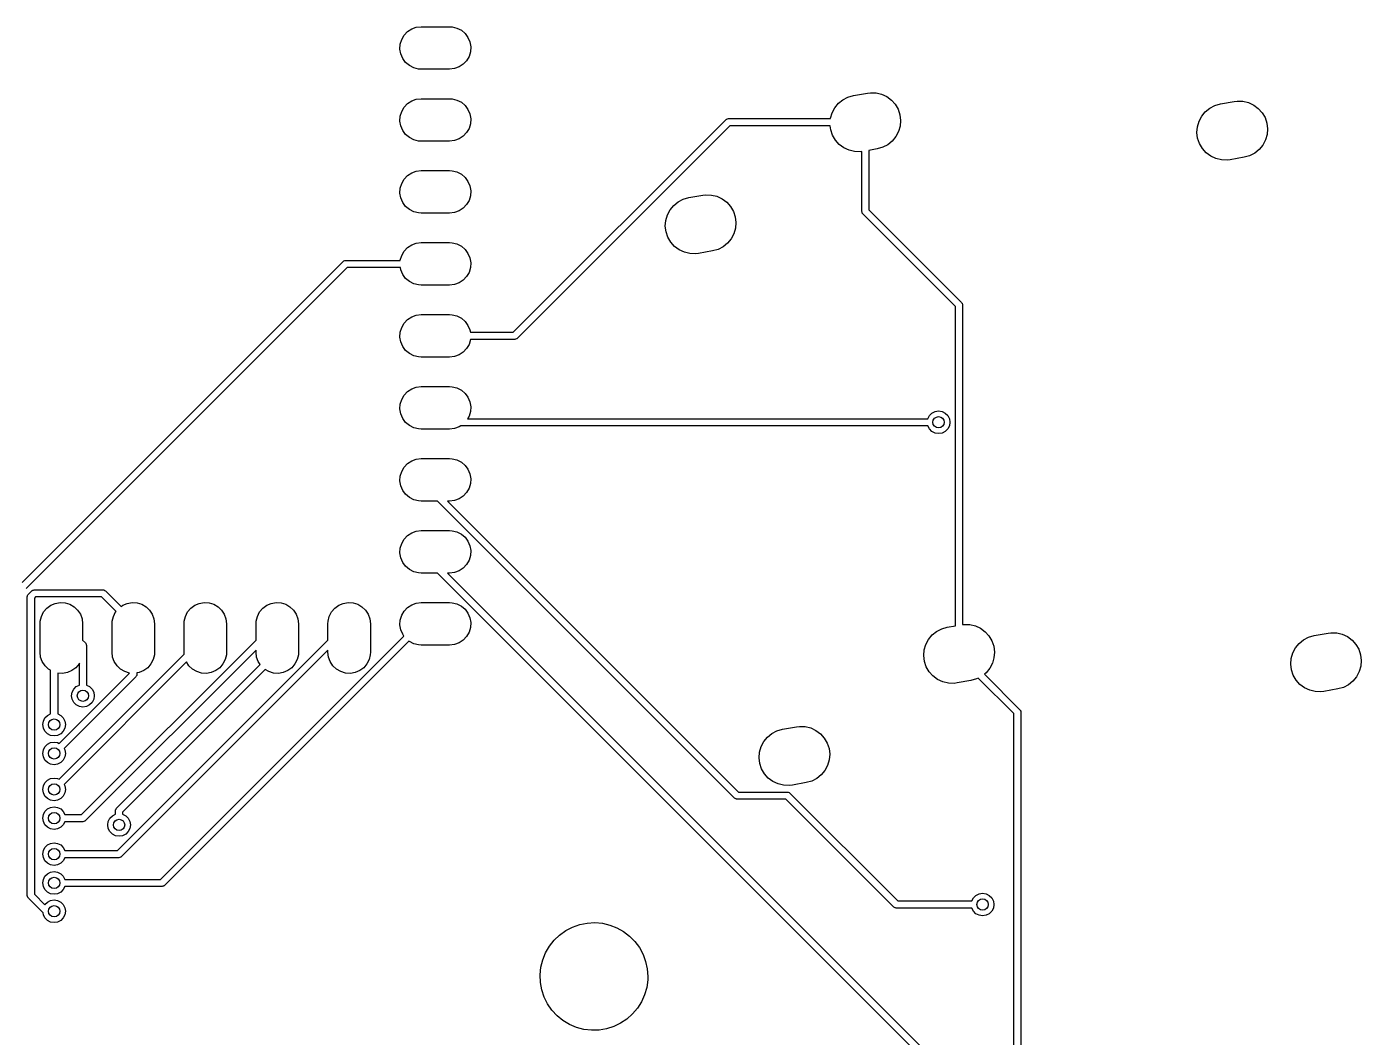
# Model space of a CAD drawing. Extents: x -67 to 321, y -170 to -25.
# Drawn here: x 160.83 to 207.93, y -89.52 to -53.86 of the extents above; entities that cross this region are included whole.
import ezdxf

# ---------------------------------------------------------------- set-up
doc = ezdxf.new("R2010")
doc.units = 0
doc.layers.add('BLACK', color=7, linetype='CONTINUOUS')

msp = doc.modelspace()

# ---------------------------------------------------------------- linework, layer by layer
at = {"layer": 'BLACK', "linetype": 'CONTINUOUS'}
for p, q in [((174.064, -54.3109), (174.151, -54.1607)), ((174.151, -54.1607), (174.271, -54.0346)), ((174.271, -54.0346), (174.416, -53.9394)), ((174.416, -53.9394), (174.579, -53.8801)), ((174.579, -53.8801), (174.752, -53.86)), ((174.752, -53.86), (175.752, -53.86)), ((175.752, -53.86), (175.845, -53.8658)), ((175.845, -53.8658), (176.013, -53.907)), ((176.013, -53.907), (176.168, -53.986)), ((176.168, -53.986), (176.301, -54.0985)), ((176.301, -54.0985), (176.403, -54.2384)), ((174.003, -54.6506), (174.014, -54.4772)), ((174.014, -54.4772), (174.064, -54.3109)), ((176.403, -54.2384), (176.471, -54.3982)), ((176.471, -54.3982), (176.501, -54.5694)), ((176.501, -54.5694), (176.49, -54.7428)), ((174.033, -54.8218), (174.003, -54.6506)), ((174.101, -54.9816), (174.033, -54.8218)), ((174.203, -55.1215), (174.101, -54.9816)), ((176.353, -55.0593), (176.233, -55.1854)), ((176.44, -54.9091), (176.353, -55.0593)), ((176.49, -54.7428), (176.44, -54.9091)), ((174.336, -55.234), (174.203, -55.1215)), ((174.491, -55.313), (174.336, -55.234)), ((174.659, -55.3542), (174.491, -55.313)), ((174.752, -55.36), (174.659, -55.3542)), ((175.752, -55.36), (174.752, -55.36)), ((175.925, -55.3399), (175.752, -55.36)), ((176.088, -55.2806), (175.925, -55.3399)), ((176.233, -55.1854), (176.088, -55.2806)), ((174.271, -56.5746), (174.416, -56.4794)), ((174.416, -56.4794), (174.579, -56.4201)), ((174.579, -56.4201), (174.752, -56.4)), ((174.752, -56.4), (175.752, -56.4)), ((175.752, -56.4), (175.845, -56.4058)), ((175.845, -56.4058), (176.013, -56.447)), ((176.013, -56.447), (176.168, -56.526)), ((189.475, -56.5635), (189.632, -56.4363)), ((189.632, -56.4363), (189.811, -56.3433)), ((189.811, -56.3433), (190.006, -56.2882)), ((190.006, -56.2882), (190.498, -56.2014)), ((190.498, -56.2014), (190.602, -56.1887)), ((190.602, -56.1887), (190.804, -56.195)), ((190.804, -56.195), (191.001, -56.2419)), ((191.001, -56.2419), (191.184, -56.3273)), ((191.184, -56.3273), (191.346, -56.4478)), ((191.346, -56.4478), (191.481, -56.5984)), ((202.954, -56.5843), (203.446, -56.4975)), ((203.446, -56.4975), (203.55, -56.4847)), ((203.55, -56.4847), (203.752, -56.4911)), ((203.752, -56.4911), (203.949, -56.5379)), ((174.014, -57.0172), (174.064, -56.8509)), ((174.064, -56.8509), (174.151, -56.7007)), ((174.151, -56.7007), (174.271, -56.5746)), ((176.168, -56.526), (176.301, -56.6385)), ((176.301, -56.6385), (176.403, -56.7784)), ((176.403, -56.7784), (176.471, -56.9382)), ((176.471, -56.9382), (176.501, -57.1094)), ((189.196, -57.0925), (189.252, -56.8984)), ((189.252, -56.8984), (189.347, -56.7197)), ((189.347, -56.7197), (189.475, -56.5635)), ((191.481, -56.5984), (191.583, -56.7731)), ((191.583, -56.7731), (191.647, -56.9647)), ((191.647, -56.9647), (191.672, -57.1653)), ((202.295, -57.0157), (202.423, -56.8596)), ((202.423, -56.8596), (202.58, -56.7324)), ((202.58, -56.7324), (202.76, -56.6394)), ((202.76, -56.6394), (202.954, -56.5843)), ((203.949, -56.5379), (204.132, -56.6233)), ((204.132, -56.6233), (204.294, -56.7439)), ((204.294, -56.7439), (204.429, -56.8945)), ((204.429, -56.8945), (204.531, -57.0692)), ((174.003, -57.1906), (174.014, -57.0172)), ((174.033, -57.3618), (174.003, -57.1906)), ((174.101, -57.5216), (174.033, -57.3618)), ((176.44, -57.4491), (176.353, -57.5993)), ((176.49, -57.2828), (176.44, -57.4491)), ((176.501, -57.1094), (176.49, -57.2828)), ((178.002, -64.645), (185.506, -57.1413)), ((185.646, -57.3546), (178.142, -64.8584)), ((185.506, -57.1413), (185.524, -57.1279)), ((185.524, -57.1279), (185.527, -57.1245)), ((185.527, -57.1245), (185.53, -57.1237)), ((185.53, -57.1237), (185.535, -57.1198)), ((185.535, -57.1198), (185.565, -57.1133)), ((185.565, -57.1133), (185.594, -57.1046)), ((185.594, -57.1046), (189.195, -57.1046)), ((189.187, -57.3546), (185.646, -57.3546)), ((189.204, -57.4946), (189.187, -57.3546)), ((189.195, -57.1046), (189.196, -57.0925)), ((191.656, -57.3667), (191.599, -57.5608)), ((191.672, -57.1653), (191.656, -57.3667)), ((202.128, -57.5901), (202.144, -57.3886)), ((202.144, -57.3886), (202.201, -57.1945)), ((202.201, -57.1945), (202.295, -57.0157)), ((204.531, -57.0692), (204.595, -57.2608)), ((204.595, -57.2608), (204.62, -57.4614)), ((174.203, -57.6615), (174.101, -57.5216)), ((174.336, -57.774), (174.203, -57.6615)), ((174.491, -57.853), (174.336, -57.774)), ((174.659, -57.8942), (174.491, -57.853)), ((174.752, -57.9), (174.659, -57.8942)), ((175.752, -57.9), (174.752, -57.9)), ((175.925, -57.8799), (175.752, -57.9)), ((176.088, -57.8206), (175.925, -57.8799)), ((176.233, -57.7254), (176.088, -57.8206)), ((176.353, -57.5993), (176.233, -57.7254)), ((189.269, -57.6862), (189.204, -57.4946)), ((189.371, -57.8608), (189.269, -57.6862)), ((189.505, -58.0115), (189.371, -57.8608)), ((191.377, -57.8958), (191.22, -58.023)), ((191.505, -57.7396), (191.377, -57.8958)), ((191.599, -57.5608), (191.505, -57.7396)), ((202.153, -57.7907), (202.128, -57.5901)), ((202.217, -57.9822), (202.153, -57.7907)), ((204.547, -57.8569), (204.453, -58.0357)), ((204.604, -57.6628), (204.547, -57.8569)), ((204.62, -57.4614), (204.604, -57.6628)), ((189.668, -58.132), (189.505, -58.0115)), ((189.851, -58.2174), (189.668, -58.132)), ((190.047, -58.2643), (189.851, -58.2174)), ((190.249, -58.2706), (190.047, -58.2643)), ((190.301, -58.2643), (190.249, -58.2706)), ((190.301, -60.3778), (190.301, -58.2643)), ((190.846, -58.171), (190.551, -58.223)), ((190.551, -58.223), (190.551, -60.326)), ((191.04, -58.116), (190.846, -58.171)), ((191.22, -58.023), (191.04, -58.116)), ((202.319, -58.1569), (202.217, -57.9822)), ((202.453, -58.3076), (202.319, -58.1569)), ((202.616, -58.4281), (202.453, -58.3076)), ((204.168, -58.3191), (203.988, -58.4121)), ((204.325, -58.1919), (204.168, -58.3191)), ((204.453, -58.0357), (204.325, -58.1919)), ((202.799, -58.5135), (202.616, -58.4281)), ((202.995, -58.5603), (202.799, -58.5135)), ((203.197, -58.5667), (202.995, -58.5603)), ((203.301, -58.5539), (203.197, -58.5667)), ((203.794, -58.4671), (203.301, -58.5539)), ((203.988, -58.4121), (203.794, -58.4671)), ((174.064, -59.3909), (174.151, -59.2407)), ((174.151, -59.2407), (174.271, -59.1146)), ((174.271, -59.1146), (174.416, -59.0194)), ((174.416, -59.0194), (174.579, -58.9601)), ((174.579, -58.9601), (174.752, -58.94)), ((174.752, -58.94), (175.752, -58.94)), ((175.752, -58.94), (175.845, -58.9458)), ((175.845, -58.9458), (176.013, -58.987)), ((176.013, -58.987), (176.168, -59.066)), ((176.168, -59.066), (176.301, -59.1785)), ((176.301, -59.1785), (176.403, -59.3184)), ((176.403, -59.3184), (176.471, -59.4782)), ((174.003, -59.7306), (174.014, -59.5572)), ((174.033, -59.9018), (174.003, -59.7306)), ((174.014, -59.5572), (174.064, -59.3909)), ((176.471, -59.4782), (176.501, -59.6494)), ((176.501, -59.6494), (176.49, -59.8228)), ((184.193, -59.8923), (184.686, -59.8055)), ((184.686, -59.8055), (184.79, -59.7927)), ((184.79, -59.7927), (184.992, -59.7991)), ((184.992, -59.7991), (185.188, -59.8459)), ((174.101, -60.0616), (174.033, -59.9018)), ((174.203, -60.2015), (174.101, -60.0616)), ((174.336, -60.314), (174.203, -60.2015)), ((176.233, -60.2654), (176.088, -60.3606)), ((176.353, -60.1393), (176.233, -60.2654)), ((176.44, -59.9891), (176.353, -60.1393)), ((176.49, -59.8228), (176.44, -59.9891)), ((183.534, -60.3237), (183.662, -60.1676)), ((183.662, -60.1676), (183.82, -60.0404)), ((183.82, -60.0404), (183.999, -59.9474)), ((183.999, -59.9474), (184.193, -59.8923)), ((185.188, -59.8459), (185.372, -59.9313)), ((185.372, -59.9313), (185.534, -60.0519)), ((185.534, -60.0519), (185.669, -60.2025)), ((185.669, -60.2025), (185.77, -60.3772)), ((174.491, -60.393), (174.336, -60.314)), ((174.659, -60.4342), (174.491, -60.393)), ((174.752, -60.44), (174.659, -60.4342)), ((175.752, -60.44), (174.752, -60.44)), ((175.925, -60.4199), (175.752, -60.44)), ((176.088, -60.3606), (175.925, -60.4199)), ((183.367, -60.8981), (183.384, -60.6966)), ((183.384, -60.6966), (183.44, -60.5025)), ((183.44, -60.5025), (183.534, -60.3237)), ((185.77, -60.3772), (185.835, -60.5688)), ((185.835, -60.5688), (185.859, -60.7694)), ((190.309, -60.4073), (190.301, -60.3778)), ((190.316, -60.4374), (190.309, -60.4073)), ((190.32, -60.4426), (190.316, -60.4374)), ((190.321, -60.4453), (190.32, -60.4426)), ((190.324, -60.4483), (190.321, -60.4453)), ((190.337, -60.4662), (190.324, -60.4483)), ((193.609, -63.7376), (190.337, -60.4662)), ((190.551, -60.326), (193.822, -63.5974)), ((183.392, -61.0987), (183.367, -60.8981)), ((183.456, -61.2902), (183.392, -61.0987)), ((185.787, -61.1649), (185.692, -61.3437)), ((185.843, -60.9708), (185.787, -61.1649)), ((185.859, -60.7694), (185.843, -60.9708)), ((174.151, -61.7807), (174.271, -61.6546)), ((174.271, -61.6546), (174.416, -61.5594)), ((174.416, -61.5594), (174.579, -61.5001)), ((174.579, -61.5001), (174.752, -61.48)), ((174.752, -61.48), (175.752, -61.48)), ((175.752, -61.48), (175.845, -61.4858)), ((175.845, -61.4858), (176.013, -61.527)), ((176.013, -61.527), (176.168, -61.606)), ((176.168, -61.606), (176.301, -61.7185)), ((183.558, -61.4649), (183.456, -61.2902)), ((183.693, -61.6156), (183.558, -61.4649)), ((183.855, -61.7361), (183.693, -61.6156)), ((185.407, -61.6271), (185.228, -61.7201)), ((185.564, -61.4999), (185.407, -61.6271)), ((185.692, -61.3437), (185.564, -61.4999)), ((160.666, -73.4711), (171.996, -62.1416)), ((171.996, -62.1416), (172.014, -62.1283)), ((172.014, -62.1283), (172.017, -62.1248)), ((172.017, -62.1248), (172.019, -62.124)), ((172.019, -62.124), (172.025, -62.1201)), ((172.025, -62.1201), (172.055, -62.1137)), ((172.055, -62.1137), (172.084, -62.105)), ((172.084, -62.105), (174.013, -62.105)), ((174.013, -62.105), (174.014, -62.0972)), ((174.014, -62.0972), (174.064, -61.9309)), ((174.064, -61.9309), (174.151, -61.7807)), ((176.301, -61.7185), (176.403, -61.8584)), ((176.403, -61.8584), (176.471, -62.0182)), ((176.471, -62.0182), (176.501, -62.1894)), ((184.038, -61.8215), (183.855, -61.7361)), ((184.235, -61.8683), (184.038, -61.8215)), ((184.437, -61.8747), (184.235, -61.8683)), ((184.541, -61.8619), (184.437, -61.8747)), ((185.033, -61.7751), (184.541, -61.8619)), ((185.228, -61.7201), (185.033, -61.7751)), ((172.136, -62.355), (160.807, -73.6845)), ((174.018, -62.355), (172.136, -62.355)), ((174.033, -62.4418), (174.018, -62.355)), ((174.101, -62.6016), (174.033, -62.4418)), ((174.203, -62.7415), (174.101, -62.6016)), ((176.44, -62.5291), (176.353, -62.6793)), ((176.49, -62.3628), (176.44, -62.5291)), ((176.501, -62.1894), (176.49, -62.3628)), ((174.336, -62.854), (174.203, -62.7415)), ((174.491, -62.933), (174.336, -62.854)), ((174.659, -62.9742), (174.491, -62.933)), ((174.752, -62.98), (174.659, -62.9742)), ((175.752, -62.98), (174.752, -62.98)), ((175.925, -62.9599), (175.752, -62.98)), ((176.088, -62.9006), (175.925, -62.9599)), ((176.233, -62.8054), (176.088, -62.9006)), ((176.353, -62.6793), (176.233, -62.8054)), ((174.416, -64.0994), (174.579, -64.0401)), ((174.579, -64.0401), (174.752, -64.02)), ((174.752, -64.02), (175.752, -64.02)), ((175.752, -64.02), (175.845, -64.0258)), ((175.845, -64.0258), (176.013, -64.067)), ((193.609, -74.9968), (193.609, -63.7376)), ((193.822, -63.5974), (193.835, -63.6152)), ((193.835, -63.6152), (193.839, -63.6183)), ((193.839, -63.6183), (193.84, -63.621)), ((193.84, -63.621), (193.844, -63.6261)), ((193.844, -63.6261), (193.85, -63.6562)), ((193.85, -63.6562), (193.859, -63.6858)), ((193.859, -63.6858), (193.859, -74.9556)), ((174.014, -64.6372), (174.064, -64.4709)), ((174.064, -64.4709), (174.151, -64.3207)), ((174.151, -64.3207), (174.271, -64.1946)), ((174.271, -64.1946), (174.416, -64.0994)), ((176.013, -64.067), (176.168, -64.146)), ((176.168, -64.146), (176.301, -64.2585)), ((176.301, -64.2585), (176.403, -64.3984)), ((176.403, -64.3984), (176.471, -64.5582)), ((174.003, -64.8106), (174.014, -64.6372)), ((174.033, -64.9818), (174.003, -64.8106)), ((174.101, -65.1416), (174.033, -64.9818)), ((176.49, -64.9028), (176.44, -65.0691)), ((176.471, -64.5582), (176.486, -64.645)), ((176.486, -64.645), (178.002, -64.645)), ((176.491, -64.895), (176.49, -64.9028)), ((178.054, -64.895), (176.491, -64.895)), ((178.084, -64.8863), (178.054, -64.895)), ((178.114, -64.8799), (178.084, -64.8863)), ((178.119, -64.876), (178.114, -64.8799)), ((178.122, -64.8752), (178.119, -64.876)), ((178.125, -64.8717), (178.122, -64.8752)), ((178.142, -64.8584), (178.125, -64.8717)), ((174.203, -65.2815), (174.101, -65.1416)), ((174.336, -65.394), (174.203, -65.2815)), ((174.491, -65.473), (174.336, -65.394)), ((176.088, -65.4406), (175.925, -65.4999)), ((176.233, -65.3454), (176.088, -65.4406)), ((176.353, -65.2193), (176.233, -65.3454)), ((176.44, -65.0691), (176.353, -65.2193)), ((174.659, -65.5142), (174.491, -65.473)), ((174.752, -65.52), (174.659, -65.5142)), ((175.752, -65.52), (174.752, -65.52)), ((175.925, -65.4999), (175.752, -65.52)), ((174.064, -67.0109), (174.151, -66.8607)), ((174.151, -66.8607), (174.271, -66.7346)), ((174.271, -66.7346), (174.416, -66.6394)), ((174.416, -66.6394), (174.579, -66.5801)), ((174.579, -66.5801), (174.752, -66.56)), ((174.752, -66.56), (175.752, -66.56)), ((175.752, -66.56), (175.845, -66.5658)), ((175.845, -66.5658), (176.013, -66.607)), ((176.013, -66.607), (176.168, -66.686)), ((176.168, -66.686), (176.301, -66.7985)), ((176.301, -66.7985), (176.403, -66.9384)), ((174.003, -67.3506), (174.014, -67.1772)), ((174.033, -67.5218), (174.003, -67.3506)), ((174.014, -67.1772), (174.064, -67.0109)), ((176.403, -66.9384), (176.471, -67.0982)), ((176.471, -67.0982), (176.501, -67.2694)), ((176.501, -67.2694), (176.49, -67.4428)), ((174.101, -67.6816), (174.033, -67.5218)), ((174.203, -67.8215), (174.101, -67.6816)), ((174.336, -67.934), (174.203, -67.8215)), ((176.44, -67.6091), (176.391, -67.693)), ((176.391, -67.693), (192.63, -67.693)), ((176.49, -67.4428), (176.44, -67.6091)), ((192.63, -67.693), (192.686, -67.5829)), ((192.686, -67.5829), (192.774, -67.4944)), ((192.774, -67.4944), (192.886, -67.4376)), ((192.886, -67.4376), (193.009, -67.418)), ((193.009, -67.418), (193.133, -67.4376)), ((193.133, -67.4376), (193.244, -67.4944)), ((193.244, -67.4944), (193.333, -67.5829)), ((193.333, -67.5829), (193.39, -67.6944)), ((193.39, -67.6944), (193.409, -67.818)), ((193.409, -67.818), (193.39, -67.9416)), ((174.491, -68.013), (174.336, -67.934)), ((174.659, -68.0542), (174.491, -68.013)), ((174.752, -68.06), (174.659, -68.0542)), ((175.752, -68.06), (174.752, -68.06)), ((175.925, -68.0399), (175.752, -68.06)), ((176.088, -67.9806), (175.925, -68.0399)), ((176.145, -67.943), (176.088, -67.9806)), ((192.63, -67.943), (176.145, -67.943)), ((192.686, -68.0531), (192.63, -67.943)), ((192.774, -68.1416), (192.686, -68.0531)), ((192.886, -68.1984), (192.774, -68.1416)), ((193.009, -68.218), (192.886, -68.1984)), ((193.133, -68.1984), (193.009, -68.218)), ((193.244, -68.1416), (193.133, -68.1984)), ((193.333, -68.0531), (193.244, -68.1416)), ((193.39, -67.9416), (193.333, -68.0531)), ((174.271, -69.2746), (174.416, -69.1794)), ((174.416, -69.1794), (174.579, -69.1201)), ((174.579, -69.1201), (174.752, -69.1)), ((174.752, -69.1), (175.752, -69.1)), ((175.752, -69.1), (175.845, -69.1058)), ((175.845, -69.1058), (176.013, -69.147)), ((176.013, -69.147), (176.168, -69.226)), ((176.168, -69.226), (176.301, -69.3385)), ((174.014, -69.7172), (174.064, -69.5509)), ((174.064, -69.5509), (174.151, -69.4007)), ((174.151, -69.4007), (174.271, -69.2746)), ((176.301, -69.3385), (176.403, -69.4784)), ((176.403, -69.4784), (176.471, -69.6382)), ((176.471, -69.6382), (176.501, -69.8094)), ((174.003, -69.8906), (174.014, -69.7172)), ((174.033, -70.0618), (174.003, -69.8906)), ((174.101, -70.2216), (174.033, -70.0618)), ((176.44, -70.1491), (176.353, -70.2993)), ((176.49, -69.9828), (176.44, -70.1491)), ((176.501, -69.8094), (176.49, -69.9828)), ((174.203, -70.3615), (174.101, -70.2216)), ((174.336, -70.474), (174.203, -70.3615)), ((174.491, -70.553), (174.336, -70.474)), ((174.659, -70.5942), (174.491, -70.553)), ((174.752, -70.6), (174.659, -70.5942)), ((175.325, -70.6), (174.752, -70.6)), ((185.805, -81.0801), (175.325, -70.6)), ((175.752, -70.6), (175.679, -70.6)), ((175.679, -70.6), (185.946, -80.8667)), ((175.925, -70.5799), (175.752, -70.6)), ((176.088, -70.5206), (175.925, -70.5799)), ((176.233, -70.4254), (176.088, -70.5206)), ((176.353, -70.2993), (176.233, -70.4254)), ((174.064, -72.0909), (174.151, -71.9407)), ((174.151, -71.9407), (174.271, -71.8146)), ((174.271, -71.8146), (174.416, -71.7194)), ((174.416, -71.7194), (174.579, -71.6601)), ((174.579, -71.6601), (174.752, -71.64)), ((174.752, -71.64), (175.752, -71.64)), ((175.752, -71.64), (175.845, -71.6458)), ((175.845, -71.6458), (176.013, -71.687)), ((176.013, -71.687), (176.168, -71.766)), ((176.168, -71.766), (176.301, -71.8785)), ((176.301, -71.8785), (176.403, -72.0184)), ((176.403, -72.0184), (176.471, -72.1782)), ((174.003, -72.4306), (174.014, -72.2572)), ((174.033, -72.6018), (174.003, -72.4306)), ((174.014, -72.2572), (174.064, -72.0909)), ((176.49, -72.5228), (176.44, -72.6891)), ((176.471, -72.1782), (176.501, -72.3494)), ((176.501, -72.3494), (176.49, -72.5228)), ((174.101, -72.7616), (174.033, -72.6018)), ((174.203, -72.9015), (174.101, -72.7616)), ((174.336, -73.014), (174.203, -72.9015)), ((176.233, -72.9654), (176.088, -73.0606)), ((176.353, -72.8393), (176.233, -72.9654)), ((176.44, -72.6891), (176.353, -72.8393)), ((174.491, -73.093), (174.336, -73.014)), ((174.659, -73.1342), (174.491, -73.093)), ((174.752, -73.14), (174.659, -73.1342)), ((175.325, -73.14), (174.752, -73.14)), ((192.444, -90.2584), (175.325, -73.14)), ((175.752, -73.14), (175.679, -73.14)), ((175.679, -73.14), (192.584, -90.045)), ((175.925, -73.1199), (175.752, -73.14)), ((176.088, -73.0606), (175.925, -73.1199)), ((160.855, -73.9459), (160.857, -73.9434)), ((160.857, -73.9434), (160.858, -73.937)), ((160.858, -73.937), (160.874, -73.9112)), ((160.874, -73.9112), (160.889, -73.8841)), ((160.889, -73.8841), (161.006, -73.7671)), ((161.006, -73.7671), (161.024, -73.7538)), ((161.024, -73.7538), (161.027, -73.7503)), ((161.027, -73.7503), (161.03, -73.7495)), ((161.03, -73.7495), (161.035, -73.7456)), ((161.035, -73.7456), (161.065, -73.7391)), ((161.065, -73.7391), (161.095, -73.7305)), ((161.095, -73.7305), (163.517, -73.7305)), ((163.517, -73.7305), (163.54, -73.7337)), ((163.54, -73.7337), (163.544, -73.7333)), ((163.544, -73.7333), (163.547, -73.7347)), ((163.547, -73.7347), (163.553, -73.7356)), ((163.553, -73.7356), (163.579, -73.7523)), ((163.579, -73.7523), (163.606, -73.7671)), ((163.606, -73.7671), (164.161, -74.3222)), ((160.852, -73.9725), (160.856, -73.9505)), ((160.852, -84.5235), (160.852, -73.9725)), ((160.856, -73.9505), (160.855, -73.9459)), ((161.146, -73.9805), (161.102, -74.0243)), ((161.102, -74.0243), (161.102, -84.4717)), ((163.466, -73.9805), (161.146, -73.9805)), ((161.428, -74.5139), (161.541, -74.3815)), ((161.541, -74.3815), (161.68, -74.2785)), ((161.68, -74.2785), (161.84, -74.2105)), ((161.84, -74.2105), (162.011, -74.1811)), ((162.011, -74.1811), (162.185, -74.1919)), ((162.185, -74.1919), (162.351, -74.2422)), ((162.351, -74.2422), (162.501, -74.3295)), ((162.501, -74.3295), (162.627, -74.4489)), ((163.982, -74.4971), (163.466, -73.9805)), ((164.161, -74.3222), (164.22, -74.2785)), ((164.22, -74.2785), (164.38, -74.2105)), ((164.38, -74.2105), (164.551, -74.1811)), ((164.551, -74.1811), (164.725, -74.1919)), ((164.725, -74.1919), (164.891, -74.2422)), ((164.891, -74.2422), (165.041, -74.3295)), ((165.041, -74.3295), (165.167, -74.4489)), ((166.508, -74.5139), (166.621, -74.3815)), ((166.621, -74.3815), (166.76, -74.2785)), ((166.76, -74.2785), (166.92, -74.2105)), ((166.92, -74.2105), (167.091, -74.1811)), ((167.091, -74.1811), (167.265, -74.1919)), ((167.265, -74.1919), (167.431, -74.2422)), ((167.431, -74.2422), (167.581, -74.3295)), ((167.581, -74.3295), (167.707, -74.4489)), ((169.048, -74.5139), (169.161, -74.3815)), ((169.161, -74.3815), (169.3, -74.2785)), ((169.3, -74.2785), (169.46, -74.2105)), ((169.46, -74.2105), (169.631, -74.1811)), ((169.631, -74.1811), (169.805, -74.1919)), ((169.805, -74.1919), (169.971, -74.2422)), ((169.971, -74.2422), (170.121, -74.3295)), ((170.121, -74.3295), (170.247, -74.4489)), ((171.588, -74.5139), (171.701, -74.3815)), ((171.701, -74.3815), (171.84, -74.2785)), ((171.84, -74.2785), (172, -74.2105)), ((172, -74.2105), (172.171, -74.1811)), ((172.171, -74.1811), (172.345, -74.1919)), ((172.345, -74.1919), (172.511, -74.2422)), ((172.511, -74.2422), (172.661, -74.3295)), ((172.661, -74.3295), (172.787, -74.4489)), ((174.151, -74.4807), (174.271, -74.3546)), ((174.271, -74.3546), (174.416, -74.2594)), ((174.416, -74.2594), (174.579, -74.2001)), ((174.579, -74.2001), (174.752, -74.18)), ((174.752, -74.18), (175.752, -74.18)), ((175.752, -74.18), (175.845, -74.1858)), ((175.845, -74.1858), (176.013, -74.227)), ((176.013, -74.227), (176.168, -74.306)), ((176.168, -74.306), (176.301, -74.4185)), ((161.302, -74.93), (161.308, -74.8373)), ((161.308, -74.8373), (161.349, -74.6686)), ((161.349, -74.6686), (161.428, -74.5139)), ((162.627, -74.4489), (162.723, -74.5942)), ((162.723, -74.5942), (162.782, -74.7575)), ((162.782, -74.7575), (162.802, -74.93)), ((163.842, -74.93), (163.848, -74.8373)), ((163.848, -74.8373), (163.889, -74.6686)), ((163.889, -74.6686), (163.968, -74.5139)), ((163.968, -74.5139), (163.982, -74.4971)), ((165.167, -74.4489), (165.263, -74.5942)), ((165.263, -74.5942), (165.322, -74.7575)), ((165.322, -74.7575), (165.342, -74.93)), ((166.382, -74.93), (166.388, -74.8373)), ((166.388, -74.8373), (166.429, -74.6686)), ((166.429, -74.6686), (166.508, -74.5139)), ((167.707, -74.4489), (167.803, -74.5942)), ((167.803, -74.5942), (167.862, -74.7575)), ((167.862, -74.7575), (167.882, -74.93)), ((168.922, -74.93), (168.928, -74.8373)), ((168.928, -74.8373), (168.969, -74.6686)), ((168.969, -74.6686), (169.048, -74.5139)), ((170.247, -74.4489), (170.343, -74.5942)), ((170.343, -74.5942), (170.402, -74.7575)), ((170.402, -74.7575), (170.422, -74.93)), ((171.462, -74.93), (171.468, -74.8373)), ((171.468, -74.8373), (171.509, -74.6686)), ((171.509, -74.6686), (171.588, -74.5139)), ((172.787, -74.4489), (172.883, -74.5942)), ((172.883, -74.5942), (172.942, -74.7575)), ((172.942, -74.7575), (172.962, -74.93)), ((174.003, -74.9706), (174.014, -74.7972)), ((174.014, -74.7972), (174.064, -74.6309)), ((174.064, -74.6309), (174.151, -74.4807)), ((176.301, -74.4185), (176.403, -74.5584)), ((176.403, -74.5584), (176.471, -74.7182)), ((176.471, -74.7182), (176.501, -74.8894)), ((161.302, -75.93), (161.302, -74.93)), ((162.802, -74.93), (162.802, -75.5032)), ((163.842, -75.93), (163.842, -74.93)), ((165.342, -74.93), (165.342, -75.93)), ((166.382, -75.93), (166.382, -74.93)), ((167.882, -74.93), (167.882, -75.93)), ((168.922, -75.5032), (168.922, -74.93)), ((170.422, -74.93), (170.422, -75.93)), ((171.462, -75.5032), (171.462, -74.93)), ((172.962, -74.93), (172.962, -75.93)), ((174.033, -75.1418), (174.003, -74.9706)), ((174.101, -75.3016), (174.033, -75.1418)), ((174.144, -75.361), (174.101, -75.3016)), ((176.44, -75.2291), (176.353, -75.3793)), ((176.49, -75.0628), (176.44, -75.2291)), ((176.501, -74.8894), (176.49, -75.0628)), ((192.655, -75.4802), (192.783, -75.3241)), ((192.783, -75.3241), (192.94, -75.1969)), ((192.94, -75.1969), (193.119, -75.1039)), ((193.119, -75.1039), (193.314, -75.0488)), ((193.314, -75.0488), (193.609, -74.9968)), ((193.859, -74.9556), (193.91, -74.9493)), ((193.91, -74.9493), (194.112, -74.9556)), ((194.112, -74.9556), (194.309, -75.0024)), ((194.309, -75.0024), (194.492, -75.0879)), ((194.492, -75.0879), (194.654, -75.2084)), ((194.654, -75.2084), (194.789, -75.359)), ((206.068, -75.3999), (206.262, -75.3449)), ((206.262, -75.3449), (206.754, -75.2581)), ((206.754, -75.2581), (206.858, -75.2453)), ((206.858, -75.2453), (207.06, -75.2517)), ((207.06, -75.2517), (207.257, -75.2985)), ((207.257, -75.2985), (207.44, -75.3839)), ((162.762, -81.663), (168.922, -75.5032)), ((162.802, -75.5032), (162.902, -75.6036)), ((162.902, -75.6036), (162.916, -75.6215)), ((162.916, -75.6215), (162.919, -75.6245)), ((162.919, -75.6245), (162.92, -75.6272)), ((162.92, -75.6272), (162.924, -75.6324)), ((162.924, -75.6324), (162.93, -75.6625)), ((162.93, -75.6625), (162.939, -75.692)), ((162.939, -75.692), (162.939, -77.0903)), ((164.032, -82.933), (171.462, -75.5032)), ((165.556, -83.949), (174.144, -75.361)), ((174.319, -75.5397), (165.696, -84.1624)), ((174.336, -75.554), (174.319, -75.5397)), ((174.491, -75.633), (174.336, -75.554)), ((174.659, -75.6742), (174.491, -75.633)), ((174.752, -75.68), (174.659, -75.6742)), ((175.752, -75.68), (174.752, -75.68)), ((175.925, -75.6599), (175.752, -75.68)), ((176.088, -75.6006), (175.925, -75.6599)), ((176.233, -75.5054), (176.088, -75.6006)), ((176.353, -75.3793), (176.233, -75.5054)), ((192.504, -75.8531), (192.56, -75.659)), ((192.56, -75.659), (192.655, -75.4802)), ((194.789, -75.359), (194.891, -75.5337)), ((194.891, -75.5337), (194.955, -75.7253)), ((194.955, -75.7253), (194.98, -75.9259)), ((205.509, -75.9551), (205.603, -75.7763)), ((205.603, -75.7763), (205.731, -75.6202)), ((205.731, -75.6202), (205.888, -75.493)), ((205.888, -75.493), (206.068, -75.3999)), ((207.44, -75.3839), (207.602, -75.5044)), ((207.602, -75.5044), (207.737, -75.6551)), ((207.737, -75.6551), (207.839, -75.8298)), ((161.322, -76.1025), (161.302, -75.93)), ((161.381, -76.2658), (161.322, -76.1025)), ((161.477, -76.4111), (161.381, -76.2658)), ((161.975, -80.4186), (166.39, -76.0027)), ((166.469, -76.2776), (162.151, -80.5954)), ((168.922, -75.8568), (162.902, -81.8764)), ((163.862, -76.1025), (163.842, -75.93)), ((163.921, -76.2658), (163.862, -76.1025)), ((164.017, -76.4111), (163.921, -76.2658)), ((171.462, -75.8568), (164.172, -83.1464)), ((165.295, -76.1914), (165.216, -76.3461)), ((165.336, -76.0227), (165.295, -76.1914)), ((165.342, -75.93), (165.336, -76.0227)), ((166.39, -76.0027), (166.382, -75.93)), ((166.557, -76.4111), (166.469, -76.2776)), ((167.835, -76.1914), (167.756, -76.3461)), ((167.876, -76.0227), (167.835, -76.1914)), ((167.882, -75.93), (167.876, -76.0227)), ((168.922, -75.93), (168.922, -75.8568)), ((168.942, -76.1025), (168.922, -75.93)), ((169.001, -76.2658), (168.942, -76.1025)), ((169.07, -76.3709), (169.001, -76.2658)), ((170.375, -76.1914), (170.296, -76.3461)), ((170.416, -76.0227), (170.375, -76.1914)), ((170.422, -75.93), (170.416, -76.0227)), ((171.462, -75.93), (171.462, -75.8568)), ((171.482, -76.1025), (171.462, -75.93)), ((171.541, -76.2658), (171.482, -76.1025)), ((171.637, -76.4111), (171.541, -76.2658)), ((172.915, -76.1914), (172.836, -76.3461)), ((172.956, -76.0227), (172.915, -76.1914)), ((172.962, -75.93), (172.956, -76.0227)), ((192.488, -76.0546), (192.504, -75.8531)), ((192.512, -76.2552), (192.488, -76.0546)), ((192.577, -76.4467), (192.512, -76.2552)), ((194.964, -76.1273), (194.907, -76.3214)), ((194.98, -75.9259), (194.964, -76.1273)), ((205.436, -76.3507), (205.452, -76.1492)), ((205.452, -76.1492), (205.509, -75.9551)), ((207.839, -75.8298), (207.903, -76.0213)), ((207.903, -76.0213), (207.928, -76.222)), ((207.928, -76.222), (207.912, -76.4234)), ((161.603, -76.5305), (161.477, -76.4111)), ((161.673, -76.5714), (161.603, -76.5305)), ((161.673, -78.1063), (161.673, -76.5714)), ((162.093, -76.6789), (161.923, -76.6684)), ((161.923, -76.6684), (161.923, -78.1063)), ((161.98, -79.1515), (164.463, -76.6684)), ((162.264, -76.6495), (162.093, -76.6789)), ((162.424, -76.5815), (162.264, -76.6495)), ((162.563, -76.4785), (162.424, -76.5815)), ((162.676, -76.3461), (162.563, -76.4785)), ((162.689, -76.3206), (162.676, -76.3461)), ((162.689, -77.0903), (162.689, -76.3206)), ((164, -81.4413), (169.07, -76.3709)), ((164.143, -76.5305), (164.017, -76.4111)), ((164.293, -76.6178), (164.143, -76.5305)), ((169.249, -76.5458), (164.213, -81.5815)), ((164.459, -76.6681), (164.293, -76.6178)), ((164.463, -76.6684), (164.459, -76.6681)), ((164.712, -76.7521), (164.695, -76.778)), ((164.713, -76.7457), (164.712, -76.7521)), ((164.714, -76.7432), (164.713, -76.7457)), ((164.717, -76.7166), (164.714, -76.7386)), ((164.714, -76.7386), (164.714, -76.7432)), ((164.804, -76.6495), (164.717, -76.6644)), ((164.717, -76.6644), (164.717, -76.7166)), ((164.964, -76.5815), (164.804, -76.6495)), ((165.103, -76.4785), (164.964, -76.5815)), ((165.216, -76.3461), (165.103, -76.4785)), ((166.683, -76.5305), (166.557, -76.4111)), ((166.833, -76.6178), (166.683, -76.5305)), ((166.999, -76.6681), (166.833, -76.6178)), ((167.173, -76.6789), (166.999, -76.6681)), ((167.344, -76.6495), (167.173, -76.6789)), ((167.504, -76.5815), (167.344, -76.6495)), ((167.643, -76.4785), (167.504, -76.5815)), ((167.756, -76.3461), (167.643, -76.4785)), ((169.373, -76.6178), (169.249, -76.5458)), ((169.539, -76.6681), (169.373, -76.6178)), ((169.713, -76.6789), (169.539, -76.6681)), ((169.884, -76.6495), (169.713, -76.6789)), ((170.044, -76.5815), (169.884, -76.6495)), ((170.183, -76.4785), (170.044, -76.5815)), ((170.296, -76.3461), (170.183, -76.4785)), ((171.763, -76.5305), (171.637, -76.4111)), ((171.913, -76.6178), (171.763, -76.5305)), ((172.079, -76.6681), (171.913, -76.6178)), ((172.253, -76.6789), (172.079, -76.6681)), ((172.424, -76.6495), (172.253, -76.6789)), ((172.584, -76.5815), (172.424, -76.6495)), ((172.723, -76.4785), (172.584, -76.5815)), ((172.836, -76.3461), (172.723, -76.4785)), ((192.679, -76.6214), (192.577, -76.4467)), ((192.813, -76.7721), (192.679, -76.6214)), ((194.685, -76.6564), (194.625, -76.7047)), ((194.625, -76.7047), (195.881, -77.9609)), ((194.813, -76.5002), (194.685, -76.6564)), ((194.907, -76.3214), (194.813, -76.5002)), ((205.461, -76.5513), (205.436, -76.3507)), ((205.525, -76.7428), (205.461, -76.5513)), ((205.627, -76.9175), (205.525, -76.7428)), ((207.855, -76.6175), (207.761, -76.7963)), ((207.912, -76.4234), (207.855, -76.6175)), ((164.68, -76.805), (162.154, -79.3311)), ((162.434, -77.3464), (162.49, -77.2349)), ((162.49, -77.2349), (162.579, -77.1464)), ((162.579, -77.1464), (162.689, -77.0903)), ((162.939, -77.0903), (163.049, -77.1464)), ((163.049, -77.1464), (163.138, -77.2349)), ((163.138, -77.2349), (163.194, -77.3464)), ((164.695, -76.778), (164.68, -76.805)), ((192.976, -76.8926), (192.813, -76.7721)), ((193.159, -76.978), (192.976, -76.8926)), ((193.355, -77.0249), (193.159, -76.978)), ((193.557, -77.0312), (193.355, -77.0249)), ((193.661, -77.0184), (193.557, -77.0312)), ((194.154, -76.9316), (193.661, -77.0184)), ((194.348, -76.8766), (194.154, -76.9316)), ((194.411, -76.8441), (194.348, -76.8766)), ((195.668, -78.101), (194.411, -76.8441)), ((205.761, -77.0682), (205.627, -76.9175)), ((205.924, -77.1887), (205.761, -77.0682)), ((206.107, -77.2741), (205.924, -77.1887)), ((207.102, -77.2277), (206.609, -77.3145)), ((207.296, -77.1727), (207.102, -77.2277)), ((207.476, -77.0797), (207.296, -77.1727)), ((207.633, -76.9525), (207.476, -77.0797)), ((207.761, -76.7963), (207.633, -76.9525)), ((162.414, -77.47), (162.434, -77.3464)), ((162.434, -77.5936), (162.414, -77.47)), ((162.49, -77.7051), (162.434, -77.5936)), ((162.579, -77.7936), (162.49, -77.7051)), ((163.138, -77.7051), (163.049, -77.7936)), ((163.194, -77.5936), (163.138, -77.7051)), ((163.194, -77.3464), (163.214, -77.47)), ((163.214, -77.47), (163.194, -77.5936)), ((206.303, -77.3209), (206.107, -77.2741)), ((206.505, -77.3273), (206.303, -77.3209)), ((206.609, -77.3145), (206.505, -77.3273)), ((161.474, -78.2509), (161.563, -78.1624)), ((161.563, -78.1624), (161.673, -78.1063)), ((161.923, -78.1063), (162.033, -78.1624)), ((162.033, -78.1624), (162.122, -78.2509)), ((162.69, -77.8504), (162.579, -77.7936)), ((162.814, -77.87), (162.69, -77.8504)), ((162.938, -77.8504), (162.814, -77.87)), ((163.049, -77.7936), (162.938, -77.8504)), ((195.668, -93.5018), (195.668, -78.101)), ((195.881, -77.9609), (195.895, -77.9787)), ((195.895, -77.9787), (195.898, -77.9817)), ((195.898, -77.9817), (195.899, -77.9844)), ((195.899, -77.9844), (195.903, -77.9896)), ((195.903, -77.9896), (195.909, -78.0197)), ((195.909, -78.0197), (195.918, -78.0493)), ((195.918, -78.0493), (195.918, -93.4501)), ((161.398, -78.486), (161.418, -78.3624)), ((161.418, -78.6096), (161.398, -78.486)), ((161.418, -78.3624), (161.474, -78.2509)), ((161.474, -78.7211), (161.418, -78.6096)), ((162.122, -78.2509), (162.178, -78.3624)), ((162.178, -78.6096), (162.122, -78.7211)), ((162.178, -78.3624), (162.198, -78.486)), ((162.198, -78.486), (162.178, -78.6096)), ((187.307, -78.7079), (187.501, -78.6529)), ((187.501, -78.6529), (187.994, -78.5661)), ((187.994, -78.5661), (188.098, -78.5533)), ((188.098, -78.5533), (188.3, -78.5597)), ((188.3, -78.5597), (188.496, -78.6065)), ((188.496, -78.6065), (188.68, -78.6919)), ((161.563, -78.8096), (161.474, -78.7211)), ((161.674, -78.8664), (161.563, -78.8096)), ((161.563, -79.1784), (161.674, -79.1216)), ((161.798, -78.886), (161.674, -78.8664)), ((161.674, -79.1216), (161.798, -79.102)), ((161.922, -78.8664), (161.798, -78.886)), ((161.798, -79.102), (161.922, -79.1216)), ((162.033, -78.8096), (161.922, -78.8664)), ((161.922, -79.1216), (161.98, -79.1515)), ((162.122, -78.7211), (162.033, -78.8096)), ((186.748, -79.2631), (186.842, -79.0843)), ((186.842, -79.0843), (186.97, -78.9281)), ((186.97, -78.9281), (187.128, -78.801)), ((187.128, -78.801), (187.307, -78.7079)), ((188.68, -78.6919), (188.842, -78.8124)), ((188.842, -78.8124), (188.977, -78.9631)), ((188.977, -78.9631), (189.078, -79.1378)), ((161.398, -79.502), (161.418, -79.3784)), ((161.418, -79.6256), (161.398, -79.502)), ((161.418, -79.3784), (161.474, -79.2669)), ((161.474, -79.2669), (161.563, -79.1784)), ((162.154, -79.3311), (162.178, -79.3784)), ((162.178, -79.3784), (162.198, -79.502)), ((162.198, -79.502), (162.178, -79.6256)), ((186.675, -79.6587), (186.692, -79.4572)), ((186.692, -79.4572), (186.748, -79.2631)), ((189.078, -79.1378), (189.143, -79.3293)), ((189.143, -79.3293), (189.167, -79.53)), ((189.167, -79.53), (189.151, -79.7314)), ((161.474, -79.7371), (161.418, -79.6256)), ((161.563, -79.8256), (161.474, -79.7371)), ((161.674, -79.8824), (161.563, -79.8256)), ((161.798, -79.902), (161.674, -79.8824)), ((161.922, -79.8824), (161.798, -79.902)), ((162.033, -79.8256), (161.922, -79.8824)), ((162.122, -79.7371), (162.033, -79.8256)), ((162.178, -79.6256), (162.122, -79.7371)), ((186.7, -79.8593), (186.675, -79.6587)), ((186.764, -80.0508), (186.7, -79.8593)), ((186.866, -80.2255), (186.764, -80.0508)), ((189.095, -79.9255), (189, -80.1043)), ((189.151, -79.7314), (189.095, -79.9255)), ((161.418, -80.6484), (161.474, -80.5369)), ((161.474, -80.5369), (161.563, -80.4484)), ((161.563, -80.4484), (161.674, -80.3916)), ((161.674, -80.3916), (161.798, -80.372)), ((161.798, -80.372), (161.922, -80.3916)), ((161.922, -80.3916), (161.975, -80.4186)), ((187.001, -80.3762), (186.866, -80.2255)), ((187.163, -80.4967), (187.001, -80.3762)), ((187.346, -80.5821), (187.163, -80.4967)), ((188.341, -80.5357), (187.849, -80.6225)), ((188.536, -80.4807), (188.341, -80.5357)), ((188.715, -80.3877), (188.536, -80.4807)), ((188.872, -80.2605), (188.715, -80.3877)), ((189, -80.1043), (188.872, -80.2605)), ((161.398, -80.772), (161.418, -80.6484)), ((161.418, -80.8956), (161.398, -80.772)), ((161.474, -81.0071), (161.418, -80.8956)), ((161.563, -81.0956), (161.474, -81.0071)), ((162.122, -81.0071), (162.033, -81.0956)), ((162.178, -80.8956), (162.122, -81.0071)), ((162.151, -80.5954), (162.178, -80.6484)), ((162.178, -80.6484), (162.198, -80.772)), ((162.198, -80.772), (162.178, -80.8956)), ((185.946, -80.8667), (187.672, -80.8667)), ((187.543, -80.6289), (187.346, -80.5821)), ((187.745, -80.6353), (187.543, -80.6289)), ((187.672, -80.8667), (187.694, -80.8699)), ((187.694, -80.8699), (187.698, -80.8696)), ((187.698, -80.8696), (187.701, -80.871)), ((187.701, -80.871), (187.707, -80.8719)), ((187.707, -80.8719), (187.733, -80.8886)), ((187.733, -80.8886), (187.76, -80.9033)), ((187.849, -80.6225), (187.745, -80.6353)), ((187.76, -80.9033), (191.568, -84.711)), ((161.474, -81.5529), (161.563, -81.4644)), ((161.674, -81.1524), (161.563, -81.0956)), ((161.563, -81.4644), (161.674, -81.4076)), ((161.798, -81.172), (161.674, -81.1524)), ((161.674, -81.4076), (161.798, -81.388)), ((161.922, -81.1524), (161.798, -81.172)), ((161.798, -81.388), (161.922, -81.4076)), ((162.033, -81.0956), (161.922, -81.1524)), ((161.922, -81.4076), (162.033, -81.4644)), ((162.033, -81.4644), (162.122, -81.5529)), ((163.968, -81.4942), (163.985, -81.4683)), ((163.985, -81.4683), (164, -81.4413)), ((185.832, -81.0949), (185.805, -81.0801)), ((185.858, -81.1116), (185.832, -81.0949)), ((185.865, -81.1125), (185.858, -81.1116)), ((185.867, -81.1139), (185.865, -81.1125)), ((185.872, -81.1135), (185.867, -81.1139)), ((185.894, -81.1167), (185.872, -81.1135)), ((187.62, -81.1167), (185.894, -81.1167)), ((191.428, -84.9244), (187.62, -81.1167)), ((161.398, -81.788), (161.418, -81.6644)), ((161.418, -81.9116), (161.398, -81.788)), ((161.418, -81.6644), (161.474, -81.5529)), ((161.474, -82.0231), (161.418, -81.9116)), ((162.122, -81.5529), (162.178, -81.663)), ((162.178, -81.913), (162.122, -82.0231)), ((162.178, -81.663), (162.762, -81.663)), ((162.814, -81.913), (162.178, -81.913)), ((162.844, -81.9043), (162.814, -81.913)), ((162.874, -81.8979), (162.844, -81.9043)), ((162.879, -81.894), (162.874, -81.8979)), ((162.882, -81.8932), (162.879, -81.894)), ((162.885, -81.8897), (162.882, -81.8932)), ((162.902, -81.8764), (162.885, -81.8897)), ((163.688, -82.0291), (163.708, -81.9055)), ((163.708, -81.9055), (163.765, -81.794)), ((163.765, -81.794), (163.853, -81.7055)), ((163.853, -81.7055), (163.963, -81.6494)), ((163.963, -81.5297), (163.967, -81.5077)), ((163.963, -81.6494), (163.963, -81.5297)), ((163.966, -81.5031), (163.968, -81.5006)), ((163.967, -81.5077), (163.966, -81.5031)), ((163.968, -81.5006), (163.968, -81.4942)), ((164.213, -81.5815), (164.213, -81.6494)), ((164.213, -81.6494), (164.323, -81.7055)), ((164.323, -81.7055), (164.412, -81.794)), ((164.412, -81.794), (164.469, -81.9055)), ((164.469, -81.9055), (164.488, -82.0291)), ((161.563, -82.1116), (161.474, -82.0231)), ((161.674, -82.1684), (161.563, -82.1116)), ((161.798, -82.188), (161.674, -82.1684)), ((161.922, -82.1684), (161.798, -82.188)), ((162.033, -82.1116), (161.922, -82.1684)), ((162.122, -82.0231), (162.033, -82.1116)), ((163.708, -82.1527), (163.688, -82.0291)), ((163.765, -82.2642), (163.708, -82.1527)), ((163.853, -82.3527), (163.765, -82.2642)), ((163.965, -82.4095), (163.853, -82.3527)), ((164.088, -82.4291), (163.965, -82.4095)), ((164.212, -82.4095), (164.088, -82.4291)), ((164.323, -82.3527), (164.212, -82.4095)), ((164.412, -82.2642), (164.323, -82.3527)), ((164.469, -82.1527), (164.412, -82.2642)), ((164.488, -82.0291), (164.469, -82.1527)), ((161.418, -82.9344), (161.474, -82.8229)), ((161.474, -82.8229), (161.563, -82.7344)), ((161.563, -82.7344), (161.674, -82.6776)), ((161.674, -82.6776), (161.798, -82.658)), ((161.798, -82.658), (161.922, -82.6776)), ((161.922, -82.6776), (162.033, -82.7344)), ((162.033, -82.7344), (162.122, -82.8229)), ((162.122, -82.8229), (162.178, -82.933)), ((161.398, -83.058), (161.418, -82.9344)), ((161.418, -83.1816), (161.398, -83.058)), ((161.474, -83.2931), (161.418, -83.1816)), ((161.563, -83.3816), (161.474, -83.2931)), ((162.122, -83.2931), (162.033, -83.3816)), ((162.178, -83.183), (162.122, -83.2931)), ((162.178, -82.933), (164.032, -82.933)), ((164.084, -83.183), (162.178, -83.183)), ((164.114, -83.1743), (164.084, -83.183)), ((164.144, -83.1679), (164.114, -83.1743)), ((164.149, -83.164), (164.144, -83.1679)), ((164.152, -83.1632), (164.149, -83.164)), ((164.155, -83.1597), (164.152, -83.1632)), ((164.172, -83.1464), (164.155, -83.1597)), ((161.474, -83.8389), (161.563, -83.7504)), ((161.674, -83.4384), (161.563, -83.3816)), ((161.563, -83.7504), (161.674, -83.6936)), ((161.798, -83.458), (161.674, -83.4384)), ((161.674, -83.6936), (161.798, -83.674)), ((161.922, -83.4384), (161.798, -83.458)), ((161.798, -83.674), (161.922, -83.6936)), ((162.033, -83.3816), (161.922, -83.4384)), ((161.922, -83.6936), (162.033, -83.7504)), ((162.033, -83.7504), (162.122, -83.8389)), ((161.398, -84.074), (161.418, -83.9504)), ((161.418, -84.1976), (161.398, -84.074)), ((161.418, -83.9504), (161.474, -83.8389)), ((161.474, -84.3091), (161.418, -84.1976)), ((162.122, -83.8389), (162.178, -83.949)), ((162.178, -84.199), (162.122, -84.3091)), ((162.178, -83.949), (165.556, -83.949)), ((165.608, -84.199), (162.178, -84.199)), ((165.638, -84.1903), (165.608, -84.199)), ((165.668, -84.1839), (165.638, -84.1903)), ((165.673, -84.18), (165.668, -84.1839)), ((165.676, -84.1792), (165.673, -84.18)), ((165.679, -84.1757), (165.676, -84.1792)), ((165.696, -84.1624), (165.679, -84.1757)), ((160.861, -84.553), (160.852, -84.5235)), ((160.868, -84.5831), (160.861, -84.553)), ((160.871, -84.5883), (160.868, -84.5831)), ((160.872, -84.591), (160.871, -84.5883)), ((160.876, -84.594), (160.872, -84.591)), ((160.889, -84.6119), (160.876, -84.594)), ((161.407, -85.1297), (160.889, -84.6119)), ((161.102, -84.4717), (161.473, -84.8419)), ((161.563, -84.3976), (161.474, -84.3091)), ((161.474, -84.8384), (161.563, -84.7499)), ((161.674, -84.4544), (161.563, -84.3976)), ((161.563, -84.7499), (161.674, -84.6931)), ((161.798, -84.474), (161.674, -84.4544)), ((161.674, -84.6931), (161.798, -84.6735)), ((161.922, -84.4544), (161.798, -84.474)), ((161.798, -84.6735), (161.922, -84.6931)), ((162.033, -84.3976), (161.922, -84.4544)), ((161.922, -84.6931), (162.033, -84.7499)), ((162.122, -84.3091), (162.033, -84.3976)), ((162.033, -84.7499), (162.122, -84.8384)), ((191.568, -84.711), (194.184, -84.711)), ((194.184, -84.711), (194.24, -84.6009)), ((194.24, -84.6009), (194.329, -84.5124)), ((194.329, -84.5124), (194.44, -84.4556)), ((194.44, -84.4556), (194.564, -84.436)), ((194.564, -84.436), (194.688, -84.4556)), ((194.688, -84.4556), (194.799, -84.5124)), ((194.799, -84.5124), (194.888, -84.6009)), ((194.888, -84.6009), (194.944, -84.7124)), ((194.944, -84.7124), (194.964, -84.836)), ((161.418, -85.1971), (161.407, -85.1297)), ((161.474, -85.3086), (161.418, -85.1971)), ((161.473, -84.8419), (161.474, -84.8384)), ((162.122, -84.8384), (162.178, -84.9499)), ((162.178, -85.1971), (162.122, -85.3086)), ((162.178, -84.9499), (162.198, -85.0735)), ((162.198, -85.0735), (162.178, -85.1971)), ((191.455, -84.9392), (191.428, -84.9244)), ((191.48, -84.9559), (191.455, -84.9392)), ((191.487, -84.9568), (191.48, -84.9559)), ((191.489, -84.9581), (191.487, -84.9568)), ((191.494, -84.9578), (191.489, -84.9581)), ((191.516, -84.961), (191.494, -84.9578)), ((194.184, -84.961), (191.516, -84.961)), ((194.24, -85.0711), (194.184, -84.961)), ((194.329, -85.1596), (194.24, -85.0711)), ((194.44, -85.2164), (194.329, -85.1596)), ((194.564, -85.236), (194.44, -85.2164)), ((194.688, -85.2164), (194.564, -85.236)), ((194.799, -85.1596), (194.688, -85.2164)), ((194.888, -85.0711), (194.799, -85.1596)), ((194.944, -84.9596), (194.888, -85.0711)), ((194.964, -84.836), (194.944, -84.9596)), ((161.563, -85.3971), (161.474, -85.3086)), ((161.674, -85.4539), (161.563, -85.3971)), ((161.798, -85.4735), (161.674, -85.4539)), ((161.922, -85.4539), (161.798, -85.4735)), ((162.033, -85.3971), (161.922, -85.4539)), ((162.122, -85.3086), (162.033, -85.3971)), ((179.855, -85.756), (180.093, -85.6323)), ((180.093, -85.6323), (180.347, -85.5433)), ((180.347, -85.5433), (180.61, -85.491)), ((180.61, -85.491), (180.878, -85.4762)), ((180.878, -85.4762), (181.145, -85.4994)), ((181.145, -85.4994), (181.407, -85.56)), ((181.407, -85.56), (181.657, -85.6568)), ((181.657, -85.6568), (181.891, -85.788)), ((179.277, -86.308), (179.443, -86.0973)), ((179.443, -86.0973), (179.637, -85.912)), ((179.637, -85.912), (179.855, -85.756)), ((181.891, -85.788), (182.104, -85.9508)), ((182.104, -85.9508), (182.293, -86.142)), ((182.293, -86.142), (182.452, -86.3579)), ((179.041, -86.7889), (179.142, -86.5401)), ((179.142, -86.5401), (179.277, -86.308)), ((182.452, -86.3579), (182.58, -86.5941)), ((182.58, -86.5941), (182.673, -86.8459)), ((178.949, -87.3163), (178.976, -87.0493)), ((178.976, -87.0493), (179.041, -86.7889)), ((182.673, -86.8459), (182.729, -87.1083)), ((182.729, -87.1083), (182.748, -87.376)), ((178.959, -87.5845), (178.949, -87.3163)), ((179.008, -87.8485), (178.959, -87.5845)), ((182.744, -87.4953), (182.709, -87.7613)), ((182.748, -87.376), (182.744, -87.4953)), ((179.093, -88.1031), (179.008, -87.8485)), ((182.636, -88.0196), (182.527, -88.2651)), ((182.709, -87.7613), (182.636, -88.0196)), ((179.213, -88.3432), (179.093, -88.1031)), ((179.365, -88.564), (179.213, -88.3432)), ((182.385, -88.4928), (182.212, -88.6982)), ((182.527, -88.2651), (182.385, -88.4928)), ((179.547, -88.761), (179.365, -88.564)), ((179.755, -88.9305), (179.547, -88.761)), ((179.985, -89.0689), (179.755, -88.9305)), ((182.013, -88.8773), (181.789, -89.0264)), ((182.212, -88.6982), (182.013, -88.8773)), ((180.233, -89.1736), (179.985, -89.0689)), ((180.492, -89.2423), (180.233, -89.1736)), ((180.758, -89.2739), (180.492, -89.2423)), ((181.027, -89.2676), (180.758, -89.2739)), ((181.292, -89.2235), (181.027, -89.2676)), ((181.547, -89.1426), (181.292, -89.2235)), ((181.789, -89.0264), (181.547, -89.1426))]:
    msp.add_line(p, q, dxfattribs=at)
at = {"layer": 'BLACK'}
for centre in [(193.009, -67.818), (162.814, -77.47), (161.798, -78.486), (161.798, -79.502), (161.798, -80.772), (161.798, -81.788), (164.088, -82.0291), (161.798, -83.058), (161.798, -84.074), (194.564, -84.836), (161.798, -85.0735)]:
    msp.add_circle(centre, 0.2, dxfattribs=at)

doc.saveas('drawing.dxf')
